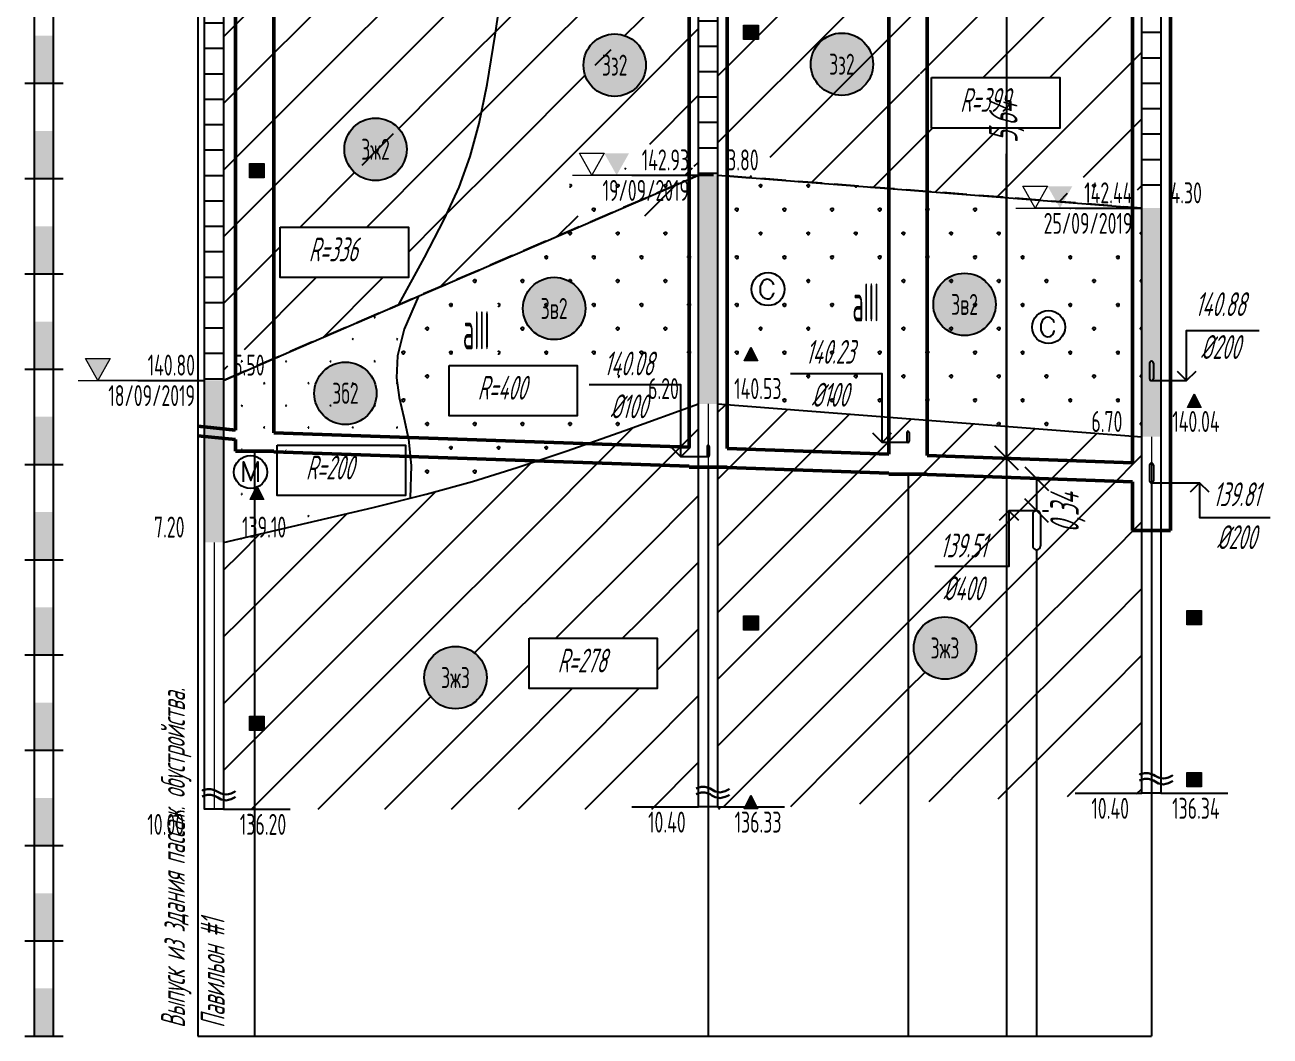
# Model space of a CAD drawing. Header units: metres. Extents: x -34 to 1749, y -3376 to -2956.
# Drawn here: x 456.3 to 587, y -3226.5 to -3120.3 of the extents above; entities that cross this region are included whole.
import ezdxf
from ezdxf.enums import TextEntityAlignment as Align

# ---------------------------------------------------------------- set-up
doc = ezdxf.new("R2010")
doc.units = ezdxf.units.M
doc.header["$LTSCALE"] = 0.2000000029802322
doc.linetypes.add('штриховая', pattern=[19.049999999999997, 12.7, -6.35])
for name, color, linetype in [('Линейка', 7, 'Continuous'), ('МГТ_ИГ_Геология', 252, 'Continuous'), ('Примыкания', 7, 'Continuous'), ('Таблица', 7, 'Continuous'), ('Трубы', 7, 'Continuous'), ('Узлы', 7, 'Continuous')]:
    doc.layers.add(name, color=color, linetype=linetype)
doc.styles.add('SPDS', font='SPDS', dxfattribs={"width": 0.699999988079071, "oblique": 15.00000041741303, "height": 2.5})
doc.styles.get("Standard").update_dxf_attribs({"font": 'SPDS.shx', "width": 0.699999988079071, "oblique": 15.00000041741303, "height": 3})
doc.styles.add('Стиль Simplex', font='simplex.shx')
doc.dimstyles.new('ISO-25', dxfattribs={"dimtxt": 2.5, "dimasz": 2.5, "dimexe": 1.25, "dimexo": 0.625, "dimtad": 1, "dimtxsty": 'Standard', "dimcen": 2.5, "dimadec": 0, "dimazin": 0, "dimtfac": 1, "dimtmove": 0, "dimatfit": 3, "dimfxl": 1, "dimarcsym": 0})
pattern_1 = [(45, (-4.153962780994334, -2825.847625970096), (0, 20.99999999997526), [9.8995, -19.7989848098]), (45, (9.846037219005666, -2839.847625970096), (0, 20.99999999997526), [9.8995, -19.7989848098]), (45, (-4.153962780994334, -2839.847625970096), (0, 20.99999999997526), [14.142, -15.5564848098]), (45, (5.846037219005666, -2829.847625970096), (0, 20.99999999997526), [15.556, -14.1424848098]), (45, (2.846037219005666, -2839.847625970096), (0, 20.99999999997526), [19.799, -9.89948480983]), (45, (-4.153962780994334, -2832.847625970096), (0, 20.99999999997526), [19.799, -9.89948480983])]

# ---------------------------------------------------------------- blocks, each defined once
blk = doc.blocks.new('DN')
at = {"layer": 'МГТ_ИГ_Геология', "lineweight": 30, "flags": 128}
for points in [[(-0.1260000000000048, -0.007000000000005002), (-0.1170000000000044, -0.001999999999952706), (-0.0730000000000075, 0.01099999999996726), (-0.03300000000000125, 0.01099999999996726), (0.003000000000000114, 0), (0.01999999999999602, -0.007000000000005002), (0.03899999999998727, -0.01900000000000546), (0.07399999999999807, -0.03699999999997772), (0.1029999999999944, -0.04300000000006321), (0.125, -0.04800000000005866), (0.1509999999999962, -0.04300000000006321), (0.1799999999999926, -0.03600000000000136), (0.2129999999999939, -0.01900000000000546), (0.222999999999999, -0.01200000000000045)], [(-0.1260000000000048, -0.06800000000004047), (-0.1170000000000044, -0.06300000000004502), (-0.0730000000000075, -0.05000000000001137), (-0.03300000000000125, -0.05000000000001137), (0.003000000000000114, -0.05900000000002592), (0.01999999999999602, -0.06700000000000728), (0.03899999999998727, -0.07900000000000773), (0.07399999999999807, -0.09800000000001319), (0.1029999999999944, -0.1030000000000655), (0.125, -0.1080000000000609), (0.1509999999999962, -0.1030000000000655), (0.1799999999999926, -0.09500000000002728), (0.2129999999999939, -0.07900000000000773), (0.222999999999999, -0.07200000000000273)]]:
    blk.add_lwpolyline(points, dxfattribs=at)
blk = doc.blocks.new('PR_TR')
at = {"linetype": 'Continuous', "lineweight": 0}
blk.add_hatch(color=252, dxfattribs=at).paths.add_polyline_path([(0.07191460161259755, -0.04940582243580138), (-0.07108539838739958, -0.04940582243580138), (-0.001085398387399295, 0.09359417756417088)])
at = {"color": 252, "linetype": 'Continuous', "lineweight": 0, "flags": 128}
blk.add_lwpolyline([(0.07191460161259755, -0.04940582243580138), (-0.07108539838739958, -0.04940582243580138), (-0.001085398387399295, 0.09359417756417088)], close=True, dxfattribs=at)
blk = doc.blocks.new('PR_KV')
at = {"linetype": 'Continuous', "lineweight": 0}
blk.add_hatch(color=252, dxfattribs=at).paths.add_polyline_path([(-0.07699999999999818, 0.07500000000004547), (0.07699999999999818, 0.07500000000004547), (0.07699999999999818, -0.07499999999998863), (-0.07699999999999818, -0.07499999999998863)])
at = {"color": 252, "linetype": 'Continuous', "lineweight": 0, "flags": 128}
blk.add_lwpolyline([(-0.07699999999999818, 0.07500000000004547), (0.07699999999999818, 0.07500000000004547), (0.07699999999999818, -0.07499999999998863), (-0.07699999999999818, -0.07499999999998863)], close=True, dxfattribs=at)
blk = doc.blocks.new('CME')
at = {"layer": 'МГТ_ИГ_Геология', "flags": 128}
blk.add_lwpolyline([(0.103, -0.103), (0.103, 0.107), (0.18, -0.091), (0.2520000000000001, 0.107), (0.2520000000000001, -0.103)], dxfattribs=at)
at = {"layer": 'МГТ_ИГ_Геология'}
blk.add_circle((0.1761960251677829, -0.0009446209756067751), 0.1732945264581978, dxfattribs=at)
blk = doc.blocks.new('CCE')
at = {"layer": 'МГТ_ИГ_Геология', "flags": 128}
blk.add_lwpolyline([(0.238, 0.049), (0.229, 0.075), (0.212, 0.091), (0.196, 0.103), (0.17, 0.107), (0.147, 0.103), (0.131, 0.09300000000000001), (0.119, 0.084), (0.112, 0.068), (0.103, 0.049), (0.09600000000000002, 0.035), (0.09600000000000002, 0.014), (0.09600000000000002, -0.005), (0.09600000000000002, -0.023), (0.1, -0.04), (0.114, -0.06300000000000001), (0.131, -0.084), (0.142, -0.091), (0.168, -0.098), (0.191, -0.09600000000000002), (0.203, -0.091), (0.226, -0.07), (0.233, -0.049), (0.238, -0.04), (0.238, -0.033)], dxfattribs=at)
at = {"layer": 'МГТ_ИГ_Геология'}
blk.add_circle((0.1784899791946291, 0.003858150731701686), 0.1732945264581978, dxfattribs=at)
blk = doc.blocks.new('круг3_-26_2')
at = {"true_color": 0xffffff}
blk.add_hatch(color=7, dxfattribs=at).paths.add_polyline_path([(-0.3272920906730439, 0, 1), (0.3272920906730439, 0, 1)])
at = {"color": 7, "lineweight": 25}
blk.add_circle((0, 0), 0.3272920906730439, dxfattribs=at)
at = {"color": 7, "lineweight": 25, "style": 'Стиль Simplex', "width": 0.5909090909090908}
blk.add_text('3ж2', height=0.22, dxfattribs=at).set_placement((0, 0), align=Align.MIDDLE_CENTER)
blk = doc.blocks.new('круг3_-31_2')
at = {"true_color": 0xffffff}
blk.add_hatch(color=7, dxfattribs=at).paths.add_polyline_path([(-0.3272920906730439, 0, 1), (0.3272920906730439, 0, 1)])
at = {"color": 7, "lineweight": 25}
blk.add_circle((0, 0), 0.3272920906730439, dxfattribs=at)
at = {"color": 18, "lineweight": 25, "true_color": 0x000000, "style": 'Стиль Simplex', "width": 0.5909090909090909}
blk.add_text('3б2', height=0.22, dxfattribs=at).set_placement((0, 0), align=Align.MIDDLE_CENTER)
blk = doc.blocks.new('круг3_-26_3')
at = {"true_color": 0xffffff}
blk.add_hatch(color=7, dxfattribs=at).paths.add_polyline_path([(-0.3272920906730439, 0, 1), (0.3272920906730439, 0, 1)])
at = {"color": 7, "lineweight": 25}
blk.add_circle((0, 0), 0.3272920906730439, dxfattribs=at)
at = {"color": 7, "lineweight": 25, "style": 'Стиль Simplex', "width": 0.5909090909090908}
blk.add_text('3ж3', height=0.22, dxfattribs=at).set_placement((0, 0), align=Align.MIDDLE_CENTER)
blk = doc.blocks.new('круг3_-25_2')
at = {"true_color": 0xffffff}
blk.add_hatch(color=7, dxfattribs=at).paths.add_polyline_path([(-0.3272920906730439, 0, 1), (0.3272920906730439, 0, 1)])
at = {"color": 7, "lineweight": 25}
blk.add_circle((0, 0), 0.3272920906730439, dxfattribs=at)
at = {"color": 18, "lineweight": 25, "true_color": 0x000000, "style": 'Стиль Simplex', "width": 0.5909090909090909}
blk.add_text('3з2', height=0.22, dxfattribs=at).set_placement((0, 0), align=Align.MIDDLE_CENTER)
blk = doc.blocks.new('круг3_-30_2')
at = {"true_color": 0xffffff}
blk.add_hatch(color=7, dxfattribs=at).paths.add_polyline_path([(-0.3272920906730439, 0, 1), (0.3272920906730439, 0, 1)])
at = {"color": 7, "lineweight": 25}
blk.add_circle((0, 0), 0.3272920906730439, dxfattribs=at)
at = {"color": 7, "lineweight": 25, "style": 'Стиль Simplex', "width": 0.5909090909090908}
blk.add_text('3в2', height=0.22, dxfattribs=at).set_placement((0, 0), align=Align.MIDDLE_CENTER)
blk = doc.blocks.new('енен')
at = {"layer": 'МГТ_ИГ_Геология'}
blk.add_lwpolyline([(147.8479976539547, -230.1886879571921), (161.2904500811183, -230.1886879571921), (161.2904500811183, -235.483306350724), (147.8479976539547, -235.483306350724)], close=True, dxfattribs=at)
at = {"layer": 'МГТ_ИГ_Геология', "insert": (150.8365746372438, -231.2873316304649), "char_height": 2.5, "attachment_point": 1}
blk.add_mtext_dynamic_manual_height_columns('R=336', width=10.09697744787991, gutter_width=15, heights=[0], dxfattribs=at)
blk = doc.blocks.new('уенрке')
at = {"layer": 'МГТ_ИГ_Геология'}
blk.add_lwpolyline([(147.8479976539547, -230.1886879571921), (161.2904500811183, -230.1886879571921), (161.2904500811183, -235.483306350724), (147.8479976539547, -235.483306350724)], close=True, dxfattribs=at)
at = {"layer": 'МГТ_ИГ_Геология', "insert": (150.8365746372438, -231.2873316304649), "char_height": 2.5, "attachment_point": 1}
blk.add_mtext_dynamic_manual_height_columns('R=278', width=10.09697744787991, gutter_width=15, heights=[0], dxfattribs=at)
blk = doc.blocks.new('онгшлш')
at = {"layer": 'МГТ_ИГ_Геология'}
blk.add_lwpolyline([(147.8479976539547, -230.1886879571921), (161.2904500811183, -230.1886879571921), (161.2904500811183, -235.483306350724), (147.8479976539547, -235.483306350724)], close=True, dxfattribs=at)
at = {"layer": 'МГТ_ИГ_Геология', "insert": (150.8365746372438, -231.2873316304649), "char_height": 2.5, "attachment_point": 1}
blk.add_mtext_dynamic_manual_height_columns('R=399', width=10.09697744787991, gutter_width=15, heights=[0], dxfattribs=at)
blk = doc.blocks.new('A$C76455EE1')
at = {"layer": 'МГТ_ИГ_Геология'}
blk.add_lwpolyline([(0, 5.294618393530982), (13.44245242716352, 5.294618393530982), (13.44245242716352, -9.094947017729282e-13), (0, -9.094947017729282e-13)], close=True, dxfattribs=at)
at = {"layer": 'МГТ_ИГ_Геология', "insert": (2.988576983289022, 4.195974720258164), "char_height": 2.5, "attachment_point": 1}
blk.add_mtext_dynamic_manual_height_columns('R=200', width=10.09697744787991, gutter_width=15, heights=[0], dxfattribs=at)
blk = doc.blocks.new('A$C14065AAB')
at = {"layer": 'МГТ_ИГ_Геология'}
blk.add_lwpolyline([(0, 5.294618393530982), (13.44245242716352, 5.294618393530982), (13.44245242716352, -9.094947017729282e-13), (0, -9.094947017729282e-13)], close=True, dxfattribs=at)
at = {"layer": 'МГТ_ИГ_Геология', "insert": (2.988576983289022, 4.195974720258164), "char_height": 2.5, "attachment_point": 1}
blk.add_mtext_dynamic_manual_height_columns('R=400', width=10.09697744787991, gutter_width=15, heights=[0], dxfattribs=at)
blk = doc.blocks.new('_OBLIQUE')
at = {"color": 0, "linetype": 'ByBlock', "lineweight": -2}
blk.add_line((0.5000000000000001, 0.4999999999999999), (-0.5000000000000001, -0.4999999999999999), dxfattribs=at)
blk = doc.blocks.new('*D52')
at = {"layer": 'Defpoints', "color": 0, "transparency": 16777216}
for p in [(562.4416804896574, -3167.965556474584), (562.4416804896574, -3171.324315268607), (562.4416804896726, -3171.324315268607)]:
    blk.add_point(p, dxfattribs=at)
at = {"layer": 'Примыкания', "color": 0, "lineweight": -2, "transparency": 16777216}
for p, q in [((562.4416804896726, -3167.965556474584), (562.4416804896726, -3171.324315268607)), ((563.0666804896574, -3167.965556474584), (563.6916804896726, -3167.965556474584)), ((563.0666804896574, -3171.324315268607), (563.6916804896726, -3171.324315268607))]:
    blk.add_line(p, q, dxfattribs=at)
at = {"layer": 'Примыкания', "color": 0, "lineweight": -2, "transparency": 16777216, "xscale": 2.5, "yscale": 2.5, "zscale": 2.5}
for p, rotation in [((562.4416804896726, -3167.965556474584), 90), ((562.4416804896726, -3171.324315268607), 270)]:
    blk.add_blockref('_OBLIQUE', p, dxfattribs=dict(at, rotation=rotation))
at = {"layer": 'Примыкания', "color": 0, "transparency": 16777216, "insert": (565.7267718002352, -3171.544124851452), "char_height": 3, "width": 6.0625, "attachment_point": 5, "rotation": 90}
blk.add_mtext('0,34', dxfattribs=at)
blk = doc.blocks.new('*D53')
at = {"layer": 'Defpoints', "color": 0, "transparency": 16777216}
for p in [(559.2925893232092, -3109.443110675498), (559.2945893232246, -3109.443110675498), (559.2925893232092, -3165.803338283758)]:
    blk.add_point(p, dxfattribs=at)
at = {"layer": 'Примыкания', "color": 0, "lineweight": -2, "transparency": 16777216}
for p, q in [((559.2945893232246, -3109.443110675498), (559.2945893232246, -3127.276537716364)), ((559.9175893232092, -3109.443110675498), (560.5445893232246, -3109.443110675498)), ((559.2945893232246, -3165.803338283758), (559.2945893232246, -3133.872499528924)), ((559.9175893232092, -3165.803338283758), (560.5445893232246, -3165.803338283758))]:
    blk.add_line(p, q, dxfattribs=at)
at = {"layer": 'Примыкания', "color": 0, "lineweight": -2, "transparency": 16777216, "xscale": 2.5, "yscale": 2.5, "zscale": 2.5}
for p, rotation in [((559.2945893232246, -3109.443110675498), 90), ((559.2945893232246, -3165.803338283758), 270)]:
    blk.add_blockref('_OBLIQUE', p, dxfattribs=dict(at, rotation=rotation))
at = {"layer": 'Примыкания', "color": 0, "transparency": 16777216, "insert": (559.294589323211, -3130.574518622643), "char_height": 3, "width": 6.0625, "attachment_point": 5, "rotation": 90}
blk.add_mtext('5,64', dxfattribs=at)

msp = doc.modelspace()

# ---------------------------------------------------------------- hatches: boundary and pattern name
at = {"layer": 'МГТ_ИГ_Геология'}
h = msp.add_hatch(dxfattribs=at)
h.set_pattern_fill('GR38', color=256, scale=10, style=0, pattern_type=2)
h.set_pattern_definition(pattern_1)
h.paths.add_polyline_path([(505.6047275856828, -3121.419196856607), (506.5858504327122, -3114.78168460165), (477.1145506106121, -3118.644666219353), (477.1145506106121, -3157.644665980934), (491.2977445085377, -3151.518084998298), (495.5127443322377, -3149.697371134585), (498.2082387451316, -3144.741784345403), (500.2695340479856, -3140.773427094356), (501.8263932029149, -3137.383131179884), (503.0085791720343, -3134.161728400431), (503.9458549174588, -3130.70005055444), (504.7679834013034, -3126.588929440351)])
edge = h.paths.add_edge_path(flags=16)
edge.add_arc((493.0583453301659, -3133.394640403073), 3.272920906730462, 0, 360)
h.paths.add_polyline_path([(481.3845506106121, -3134.894666696189), (481.3845506106121, -3136.39466669619), (479.8445506106121, -3136.39466669619), (479.8445506106121, -3134.894666696189)], flags=16)
h.paths.add_polyline_path([(526.9675589499079, -3112.110130723316), (506.5858504327122, -3114.78168460165), (505.6047275856828, -3121.419196856607), (504.7679834013034, -3126.588929440351), (503.9458549174588, -3130.70005055444), (503.0085791720343, -3134.161728400431), (501.8263932029149, -3137.383131179884), (500.2695340479856, -3140.773427094356), (498.2082387451315, -3144.741784345403), (495.5127443322377, -3149.697371134585), (512.7391546196516, -3142.256240566569), (526.9675589499079, -3136.110130458341)])
edge = h.paths.add_edge_path(flags=16)
edge.add_arc((518.1618430482205, -3124.561510419788), 3.272920906730519, 0, 360)
h.paths.add_polyline_path([(573.4983915426151, -3112.563858001904), (528.9675589499079, -3112.110130723316), (528.9675589499079, -3136.110130484897), (561.7849051747805, -3138.655381881932), (560.9983915426151, -3137.263857763485), (563.598391542615, -3137.263857763485), (562.7687489601112, -3138.731686947915), (573.4983915426151, -3139.563857763485)])
edge = h.paths.add_edge_path(flags=16)
edge.add_arc((552.2350143290689, -3124.461039617585), 0.6925832916084573, 0, 360)
h.paths.add_polyline_path([(533.2375589499079, -3120.360131676989), (533.2375589499079, -3121.86013167699), (531.697558949908, -3121.86013167699), (531.697558949908, -3120.360131676989)], flags=16)
h.paths.add_polyline_path([(490.7750119968325, -3135.044640403073), (495.3416786634992, -3135.044640403073), (495.3416786634992, -3131.744640403073), (490.7750119968325, -3131.744640403073)], flags=0)
h.paths.add_polyline_path([(477.5645506106121, -3118.694666219352), (482.3788363248978, -3118.694666219352), (482.3788363248978, -3115.394666219353), (477.5645506106121, -3115.394666219353)], flags=16)
h.paths.add_polyline_path([(477.5645506106121, -3157.694665980934), (482.6264553725168, -3157.694665980934), (482.6264553725168, -3154.394665980934), (477.5645506106121, -3154.394665980934)])
h.paths.add_polyline_path([(516.1261287625064, -3126.211510419787), (520.1975573339348, -3126.211510419787), (520.1975573339348, -3122.911510419788), (516.1261287625064, -3122.911510419788)], flags=0)
h.paths.add_polyline_path([(513.4294637118126, -3140.381559533163), (526.805654188003, -3140.381559533163), (526.805654188003, -3135.352988104592), (513.4294637118126, -3135.352988104592)], flags=16)
h.paths.add_polyline_path([(519.2270827594318, -3136.160130961734), (526.5175589499079, -3136.160130961734), (526.5175589499079, -3132.860130961734), (519.2270827594318, -3132.860130961734)], flags=16)
h.paths.add_polyline_path([(550.1993000433547, -3126.111039617585), (554.2707286147831, -3126.111039617585), (554.2707286147831, -3125.447116305167), (550.1993000433547, -3125.447116305167)], flags=16)
h.paths.add_polyline_path([(565.6960105902342, -3139.613857763485), (573.048391542615, -3139.613857763485), (573.048391542615, -3136.313857763485), (565.6960105902342, -3136.313857763485)])
h.paths.add_polyline_path([(529.417558949908, -3136.160130961734), (534.4794637118125, -3136.160130961734), (534.4794637118125, -3132.860130961734), (529.417558949908, -3132.860130961734)], flags=17)
h.paths.add_polyline_path([(483.0608162800236, -3141.556762802392), (496.5032687071871, -3141.556762802392), (496.5032687071871, -3146.851381195924), (483.0608162800236, -3146.851381195924)], flags=16)
h.paths.add_polyline_path([(485.2348843075338, -3146.007348545881), (492.8483106509037, -3146.007348545881), (493.9082227554541, -3142.051702835413), (486.2947964120842, -3142.051702835413)], flags=8)
h.paths.add_polyline_path([(551.4287916777666, -3125.868972025218), (564.8712441049302, -3125.868972025218), (564.8712441049302, -3131.16359041875), (551.4287916777666, -3131.16359041875)], flags=16)
h.paths.add_polyline_path([(553.5918385128826, -3130.216004378113), (561.2720549388098, -3130.216004378113), (562.3042199951685, -3126.363912058238), (554.6240035692414, -3126.363912058238)], flags=8)
h = msp.add_hatch(dxfattribs=at)
h.set_pattern_fill('CONSIST', color=256, scale=0.8400000000000001, angle=-44.99996199012607, style=0, pattern_type=2)
h.set_pattern_definition([(3.800987392781636e-05, (476.3877386699078, -4565.410130961734), (-1.769280994767808e-06, 2.666999999999413), [])])
h.paths.add_polyline_path([(526.9675589499079, -3112.110130723316), (528.9675589499079, -3112.110130723316), (528.9675589499079, -3136.110130484897), (526.9675589499079, -3136.110130484897)])
h = msp.add_hatch(dxfattribs=at)
h.set_pattern_fill('CONSIST', color=256, scale=0.8400000000000001, angle=-44.99996199012607, style=0, pattern_type=2)
h.set_pattern_definition([(3.800987392781636e-05, (480.2183839226149, -4563.963857763485), (-1.769280994767808e-06, 2.666999999999413), [])])
h.paths.add_polyline_path([(573.4983915426151, -3112.563858001904), (575.4983915426151, -3112.563858001904), (575.4983915426151, -3139.563859670834), (573.4983915426151, -3139.563859670834)])
h = msp.add_hatch(dxfattribs=at)
h.set_pattern_fill('CONSIST', color=256, scale=0.8400000000000001, angle=-44.99996199012607, style=0, pattern_type=2)
h.set_pattern_definition([(3.800987392781636e-05, (476.006287110612, -4565.644665980934), (-1.769280994767808e-06, 2.666999999999413), [])])
h.paths.add_polyline_path([(475.1145506106121, -3118.644666219353), (477.1145506106121, -3118.644666219353), (477.1145506106121, -3157.644665980934), (475.1145506106121, -3157.644665980934)])
at = {"layer": 'МГТ_ИГ_Геология', "true_color": 0x0000ff}
for points in [[(518.3675589499078, -3136.110130961734), (517.0675589499078, -3133.810130961734), (519.667558949908, -3133.810130961734)], [(564.898391542615, -3139.563857763485), (563.598391542615, -3137.263857763485), (566.1983915426151, -3137.263857763485)], [(463.9099566966409, -3157.644665980934), (462.6099566966408, -3155.344665980934), (465.2099566966409, -3155.344665980934)]]:
    msp.add_hatch(color=5, dxfattribs=at).paths.add_polyline_path(points)
at = {"layer": 'МГТ_ИГ_Геология'}
h = msp.add_hatch(dxfattribs=at)
h.set_pattern_fill('GR28', color=256, scale=10, style=0, pattern_type=2)
h.set_pattern_definition([(90, (-4.153962780994334, -2839.767625970097), (-2.5, 2.5), [0.11, -4.89]), (45, (-4.153962780994334, -2839.657625970096), (-2.499999995804921, 2.499999995804921), [0.113137085, -3.4223968]), (0, (-4.073962780994334, -2839.577625970097), (2.5, 2.5), [0.11, -4.89]), (315, (-3.963962780994334, -2839.577625970097), (2.499999995804921, 2.499999995804921), [0.113137085, -3.4223968]), (90, (-3.883962780994334, -2839.767625970097), (-2.5, 2.5), [0.11, -4.89]), (45, (-3.963962780994334, -2839.847625970096), (-2.499999995804921, 2.499999995804921), [0.113137085, -3.4223968]), (0, (-4.073962780994334, -2839.847625970096), (2.5, 2.5), [0.11, -4.89]), (315, (-4.153962780994334, -2839.767625970097), (2.499999995804921, 2.499999995804921), [0.113137085, -3.4223968])])
h.paths.add_polyline_path([(573.4983915426151, -3139.563857763485), (528.9675589499079, -3136.111852881776), (528.9675589499079, -3160.110129054386), (573.4983915426151, -3163.563855856136)])
edge = h.paths.add_edge_path(flags=16)
edge.add_arc((550.7676012446102, -3149.670837282466), 0.4286502191521322, 0, 360)
edge = h.paths.add_edge_path(flags=16)
edge.add_arc((563.6984711679631, -3152.048466200178), 1.732945264581986, 0, 360)
edge = h.paths.add_edge_path(flags=16)
edge.add_arc((534.2524587418541, -3148.071548262324), 1.732945264581986, 0, 360)
h.paths.add_polyline_path([(533.1867049660339, -3155.604189662929), (531.7567049660338, -3155.604189662929), (532.4567049660338, -3154.17418966293)], flags=16)
h.paths.add_polyline_path([(526.9675589499079, -3136.110130458341), (512.7391546196516, -3142.256240566569), (497.55587419864, -3148.814819526347), (496.0684978664683, -3152.280482503651), (495.3684022522901, -3155.056801171885), (495.2589361892083, -3157.371788351449), (495.5434485103257, -3159.45345686274), (496.0252880487451, -3161.529819526158), (496.5078036375697, -3163.8288891621), (496.7943441099021, -3166.578678590965), (496.6882582988453, -3170.007200633151), (498.379542934835, -3169.583144412074), (503.2246034131098, -3168.246460485403), (507.9217203122784, -3166.801143568555), (513.0551085738168, -3165.076867079274), (519.2089831392009, -3162.903304435303), (526.9675589499079, -3160.110129054386)])
edge = h.paths.add_edge_path(flags=16)
edge.add_arc((511.8084182951081, -3150.098785503265), 3.272920906730405, 0, 360)
h.paths.add_polyline_path([(548.5771250541341, -3151.320837282466), (552.9580774350864, -3151.320837282466), (552.9580774350864, -3150.80621324423), (548.5771250541341, -3150.80621324423)], flags=16)
h.paths.add_polyline_path([(542.1162635308558, -3152.45832470824), (546.7829301975225, -3152.45832470824), (546.7829301975225, -3146.45832470824), (542.1162635308558, -3146.45832470824)], flags=16)
h.paths.add_polyline_path([(565.6960105902342, -3163.613855856136), (573.048391542615, -3163.613855856136), (573.048391542615, -3160.313855856136), (565.6960105902342, -3160.313855856136)])
h.paths.add_polyline_path([(559.7126772569009, -3143.835286334914), (573.3364867807102, -3143.835286334914), (573.3364867807102, -3138.806714906342), (559.7126772569009, -3138.806714906342)], flags=16)
h.paths.add_polyline_path([(565.6960105902342, -3139.613857763485), (573.048391542615, -3139.613857763485), (573.048391542615, -3136.313857763485), (565.6960105902342, -3136.313857763485)], flags=16)
h.paths.add_polyline_path([(529.417558949908, -3160.160129054385), (534.4794637118125, -3160.160129054385), (534.4794637118125, -3156.860129054386), (529.417558949908, -3156.860129054386)], flags=17)
h.paths.add_polyline_path([(509.617942104632, -3151.748785503265), (513.9988944855844, -3151.748785503265), (513.9988944855844, -3148.448785503265), (509.617942104632, -3148.448785503265)], flags=0)
h.paths.add_polyline_path([(501.2332208907828, -3155.383337577249), (505.8998875574495, -3155.383337577249), (505.8998875574495, -3149.383337577249), (501.2332208907828, -3149.383337577249)], flags=16)
h.paths.add_polyline_path([(519.2270827594318, -3160.160129054385), (526.5175589499079, -3160.160129054385), (526.5175589499079, -3156.860129054386), (519.2270827594318, -3156.860129054386)], flags=16)
h.paths.add_polyline_path([(513.4294637118126, -3140.381559533163), (526.805654188003, -3140.381559533163), (526.805654188003, -3135.352988104592), (513.4294637118126, -3135.352988104592)])
h.paths.add_polyline_path([(500.7865992539309, -3156.068887212866), (518.5333368163847, -3156.068887212866), (518.5333368163847, -3161.363505606398), (500.7865992539309, -3161.363505606398)], flags=16)
h.paths.add_polyline_path([(514.9942932023994, -3159.950801969048), (515.0176993546544, -3160.271234526391), (516.0110961704273, -3156.563827245886), (515.9876900181723, -3156.243394688544)], flags=0)
for points in [[(526.9675589499079, -3136.110130484897), (528.9675589499079, -3136.110130484897), (528.9675589499079, -3160.110129054386), (526.9675589499079, -3160.110129054386)], [(573.4983915426151, -3139.563859670834), (575.4983915426151, -3139.563859670834), (575.4983915426151, -3163.563855856136), (573.4983915426151, -3163.563855856136)], [(475.1145506106121, -3157.644665980934), (477.1145506106121, -3157.644665980934), (477.1145506106121, -3174.644664073586), (475.1145506106121, -3174.644664073586)]]:
    msp.add_hatch(color=256, dxfattribs=at).paths.add_polyline_path(points)
h = msp.add_hatch(dxfattribs=at)
h.set_pattern_fill('GR29', color=256, scale=10, style=0, pattern_type=2)
h.set_pattern_definition([(197.87054984, (0.4600372190056659, -2835.203625970096), (-13.93858614026094, -4.643934417822878), [0.05431, -151.27924896]), (197.87054984, (-1.839962780994334, -2837.503625970096), (-13.93858614026094, -4.643934417822878), [0.05431, -151.27924896]), (270, (-1.891362780994334, -2837.520425970097), (4.646195379999999, 2.84497415016511e-16), [0.05430600000000001, -4.58962841717]), (270, (0.4086372190056666, -2835.220425970097), (4.646195379999999, 2.84497415016511e-16), [0.05430600000000001, -4.58962841717]), (342.129450162, (0.4090372190056657, -2835.274625970097), (130.0934706408387, -41.79540975505523), [0.05431, -151.27924896]), (342.129450162, (-1.890962780994334, -2837.574625970096), (130.0934706408387, -41.79540975505523), [0.05431, -151.27924896]), (53.95935976630001, (0.4600372190056659, -2835.291625970096), (23.23097690000261, 32.50754092015049), [0.05431, -63.12066738799999]), (53.95935976630001, (-1.839962780994334, -2837.591625970097), (23.23097690000261, 32.50754092015049), [0.05431, -63.12066738799999]), (126.040640234, (-1.807762780994334, -2837.547625970096), (-13.93858614013467, 18.57573766863379), [0.05430600000000001, -63.120671388]), (126.040640234, (0.4922372190056654, -2835.247625970097), (-13.93858614013467, 18.57573766863379), [0.05430600000000001, -63.120671388])])
h.paths.add_polyline_path([(496.7943441099021, -3166.578678590965), (496.5078036375697, -3163.8288891621), (496.0252880487452, -3161.529819526158), (495.5434485103257, -3159.45345686274), (495.2589361892083, -3157.371788351449), (495.3684022522901, -3155.056801171885), (496.0684978664683, -3152.280482503651), (497.55587419864, -3148.814819526347), (491.2977445085377, -3151.518084998298), (477.1145506106121, -3157.644665980934), (477.1145506106121, -3174.644664073586), (485.9087314750624, -3172.611919623909), (492.8023239359778, -3170.981521930824), (496.6882582988453, -3170.007200633151)])
edge = h.paths.add_edge_path(flags=16)
edge.add_arc((489.9002632225318, -3162.279181504769), 0.5943242093739514, 0, 360)
edge = h.paths.add_edge_path(flags=16)
edge.add_arc((482.3765108622899, -3166.154111237016), 1.732945264581986, 0, 360)
h.paths.add_polyline_path([(481.3336966267381, -3170.13872468213), (479.9036966267381, -3170.13872468213), (480.6036966267381, -3168.70872468213)], flags=16)
h.paths.add_polyline_path([(487.7097870320556, -3160.920894882695), (492.090739413008, -3160.920894882695), (492.090739413008, -3160.629181504769), (487.7097870320556, -3160.629181504769)], flags=16)
h.paths.add_polyline_path([(477.5645506106121, -3174.694664073585), (482.6264553725168, -3174.694664073585), (482.6264553725168, -3171.394664073585), (477.5645506106121, -3171.394664073585)])
h.paths.add_polyline_path([(477.5645506106121, -3157.694665980934), (482.6264553725168, -3157.694665980934), (482.6264553725168, -3154.394665980934), (477.5645506106121, -3154.394665980934)], flags=16)
h.paths.add_polyline_path([(482.7509130392791, -3164.448262541705), (496.1933654664426, -3164.448262541705), (496.1933654664426, -3169.742880935237), (482.7509130392791, -3169.742880935237)], flags=16)
h.paths.add_polyline_path([(484.9527281149809, -3168.844261430033), (492.5027280076926, -3168.844261430033), (493.5480136080591, -3164.943202574726), (485.9980137153475, -3164.943202574726)], flags=8)
h = msp.add_hatch(dxfattribs=at)
h.set_pattern_fill('GR38', color=256, scale=10, style=0, pattern_type=2)
h.set_pattern_definition(pattern_1)
h.paths.add_polyline_path([(526.9675589499079, -3160.110129054386), (519.2089831392011, -3162.903304435303), (513.0551085738173, -3165.076867079274), (507.9217203122784, -3166.801143568555), (503.2246034131097, -3168.246460485403), (498.3795429348349, -3169.583144412074), (492.8023239359779, -3170.981521930824), (485.9087314750619, -3172.611919623909), (477.1145506106121, -3174.644664073586), (477.1145506106121, -3201.067847799117), (477.1445506106122, -3201.074665980935), (477.1145506106121, -3201.068459084383), (477.1145506106121, -3201.667847799117), (477.144550610612, -3201.674665980935), (477.1145506106121, -3201.669493567142), (477.1145506106121, -3202.644665980934), (528.9675589499079, -3202.644665980934), (531.7867413128893, -3202.542830174048), (531.8516989692664, -3202.410130961734), (528.9675589499079, -3202.410130961734), (526.9675589499079, -3202.410130961734)])
h.paths.add_polyline_path([(504.7258705444859, -3188.841867837446, -1), (498.180028731025, -3188.841867837446, -1)], flags=16)
h.paths.add_polyline_path([(481.3845506106121, -3192.894665027259), (481.3845506106121, -3194.39466502726), (479.8445506106121, -3194.39466502726), (479.8445506106121, -3192.894665027259)], flags=16)
h.paths.add_polyline_path([(533.2375589499079, -3182.360130961733), (533.2375589499079, -3183.860130961734), (531.697558949908, -3183.860130961734), (531.697558949908, -3182.360130961733)])
h.paths.add_polyline_path([(499.1696163044221, -3190.491867837446), (503.7362829710888, -3190.491867837446), (503.7362829710888, -3187.191867837446), (499.1696163044221, -3187.191867837446)], flags=8)
h.paths.add_polyline_path([(477.5645506106121, -3174.694664073585), (482.6264553725168, -3174.694664073585), (482.6264553725168, -3171.394664073585), (477.5645506106121, -3171.394664073585)], flags=24)
h.paths.add_polyline_path([(509.1797762557599, -3184.702863183086), (522.6222286829234, -3184.702863183086), (522.6222286829234, -3189.997481576618), (509.1797762557599, -3189.997481576618)], flags=16)
h.paths.add_polyline_path([(511.3815913314617, -3189.098862071414), (518.9753412234282, -3189.098862071414), (520.0206268237948, -3185.197803216107), (512.4268769318282, -3185.197803216107)], flags=8)
h = msp.add_hatch(dxfattribs=at)
h.set_pattern_fill('GR38', color=256, scale=10, style=0, pattern_type=2)
h.set_pattern_definition([(45, (2.997660413176904, -2889.003364446395), (0, 20.99999999997526), [9.8995, -19.7989848098]), (45, (16.9976604131769, -2903.003364446395), (0, 20.99999999997526), [9.8995, -19.7989848098]), (45, (2.997660413176904, -2903.003364446395), (0, 20.99999999997526), [14.142, -15.5564848098]), (45, (12.9976604131769, -2893.003364446395), (0, 20.99999999997526), [15.556, -14.1424848098]), (45, (9.997660413176904, -2903.003364446395), (0, 20.99999999997526), [19.799, -9.89948480983]), (45, (2.997660413176904, -2896.003364446395), (0, 20.99999999997526), [19.799, -9.89948480983])])
h.paths.add_polyline_path([(573.4983915426151, -3163.563855856136), (528.9675589499079, -3160.110129054386), (528.9675589499079, -3200.833312779916), (528.9975589499079, -3200.840130961735), (528.9675589499079, -3200.833924065183), (528.9675589499079, -3201.433312779916), (528.9975589499079, -3201.440130961735), (528.9675589499079, -3201.434958547941), (528.9675589499079, -3202.410130961734), (531.8516989692664, -3202.410130961734), (532.4567049660338, -3201.174190139767), (533.0876397912341, -3202.410130961734), (535.460334034083, -3202.410130961734), (573.4983915426151, -3201.036102686853)])
h.paths.add_polyline_path([(556.100613096057, -3185.739252163023, -1), (549.5547712825962, -3185.739252163023, -1)], flags=16)
h.paths.add_polyline_path([(533.2375589499079, -3182.360130961733), (533.2375589499079, -3183.860130961734), (531.697558949908, -3183.860130961734), (531.697558949908, -3182.360130961733)], flags=16)
h.paths.add_polyline_path([(550.5443588559933, -3187.389252163023), (555.1110255226599, -3187.389252163023), (555.1110255226599, -3184.089252163023), (550.5443588559933, -3184.089252163023)], flags=8)
h.paths.add_polyline_path([(565.6960105902342, -3163.613855856136), (573.048391542615, -3163.613855856136), (573.048391542615, -3160.313855856136), (565.6960105902342, -3160.313855856136)], flags=24)

# ---------------------------------------------------------------- linework, layer by layer
at = {"layer": 'Линейка'}
for p, q in [((457.2581846553232, -3226.467003877141), (457.2581846553232, -3066.467003877141)), ((459.2581846553232, -3226.467003877141), (459.2581846553232, -3066.467003877141)), ((456.2581846553232, -3126.467003877141), (460.2581846553232, -3126.467003877141)), ((456.2581846553232, -3136.467003877141), (460.2581846553232, -3136.467003877141)), ((456.2581846553232, -3146.467003877141), (460.2581846553232, -3146.467003877141)), ((456.2581846553232, -3156.467003877141), (460.2581846553232, -3156.467003877141)), ((456.2581846553232, -3166.467003877141), (460.2581846553232, -3166.467003877141)), ((456.2581846553232, -3176.467003877141), (460.2581846553232, -3176.467003877141)), ((456.2581846553232, -3186.467003877141), (460.2581846553232, -3186.467003877141)), ((456.2581846553232, -3196.467003877141), (460.2581846553232, -3196.467003877141)), ((456.2581846553232, -3206.467003877141), (460.2581846553232, -3206.467003877141)), ((456.2581846553232, -3216.467003877141), (460.2581846553232, -3216.467003877141)), ((456.2581846553232, -3226.467003877141), (460.2581846553232, -3226.467003877141)), ((457.2581846553232, -3226.467003877141), (459.2581846553232, -3226.467003877141))]:
    msp.add_line(p, q, dxfattribs=at)
for points in [[(457.2581846553232, -3126.467003877141), (457.2581846553232, -3121.467003877141), (459.2581846553232, -3126.467003877141), (459.2581846553232, -3121.467003877141)], [(457.2581846553232, -3136.467003877141), (457.2581846553232, -3131.467003877141), (459.2581846553232, -3136.467003877141), (459.2581846553232, -3131.467003877141)], [(457.2581846553232, -3146.467003877141), (457.2581846553232, -3141.467003877141), (459.2581846553232, -3146.467003877141), (459.2581846553232, -3141.467003877141)], [(457.2581846553232, -3156.467003877141), (457.2581846553232, -3151.467003877141), (459.2581846553232, -3156.467003877141), (459.2581846553232, -3151.467003877141)], [(457.2581846553232, -3166.467003877141), (457.2581846553232, -3161.467003877141), (459.2581846553232, -3166.467003877141), (459.2581846553232, -3161.467003877141)], [(457.2581846553232, -3176.467003877141), (457.2581846553232, -3171.467003877141), (459.2581846553232, -3176.467003877141), (459.2581846553232, -3171.467003877141)], [(457.2581846553232, -3186.467003877141), (457.2581846553232, -3181.467003877141), (459.2581846553232, -3186.467003877141), (459.2581846553232, -3181.467003877141)], [(457.2581846553232, -3196.467003877141), (457.2581846553232, -3191.467003877141), (459.2581846553232, -3196.467003877141), (459.2581846553232, -3191.467003877141)], [(457.2581846553232, -3206.467003877141), (457.2581846553232, -3201.467003877141), (459.2581846553232, -3206.467003877141), (459.2581846553232, -3201.467003877141)], [(457.2581846553232, -3216.467003877141), (457.2581846553232, -3211.467003877141), (459.2581846553232, -3216.467003877141), (459.2581846553232, -3211.467003877141)], [(457.2581846553232, -3226.467003877141), (457.2581846553232, -3221.467003877141), (459.2581846553232, -3226.467003877141), (459.2581846553232, -3221.467003877141)]]:
    msp.add_solid(points, dxfattribs=at)
at = {"layer": 'МГТ_ИГ_Геология', "linetype": 'Continuous', "lineweight": 25}
for p, q in [((519.9675589499079, -3136.110130484897), (526.9675589499079, -3136.110130484897)), ((468.1145506106121, -3157.644665980934), (475.1145506106121, -3157.644665980934)), ((566.4983915426151, -3200.963857763485), (573.4983915426151, -3200.963857763485)), ((575.4983915426151, -3200.963857763485), (582.4983915426151, -3200.963857763485)), ((477.1145506106121, -3202.644665980934), (484.1145506106121, -3202.644665980934)), ((519.9675589499079, -3202.410130961734), (526.9675589499079, -3202.410130961734)), ((528.9675589499079, -3202.410130961734), (535.9675589499079, -3202.410130961734))]:
    msp.add_line(p, q, dxfattribs=at)
at = {"layer": 'МГТ_ИГ_Геология', "color": 7, "linetype": 'Continuous', "lineweight": 25}
msp.add_line((566.4983915426151, -3139.563859670834), (573.4983915426151, -3139.563859670834), dxfattribs=at)
at = {"layer": 'МГТ_ИГ_Геология'}
msp.add_line((456.257780975292, -3156.452293308346), (460.257780975292, -3156.452293308346), dxfattribs=at)
at = {"layer": 'МГТ_ИГ_Геология', "linetype": 'Continuous', "lineweight": 0}
for p, q in [((527.9675589499079, -3160.110129054386), (527.9675589499079, -3202.410130961734)), ((574.4983915426151, -3163.563855856136), (574.4983915426151, -3200.963857763485)), ((476.1145506106121, -3174.644664073586), (476.1145506106121, -3202.644665980934))]:
    msp.add_line(p, q, dxfattribs=at)
at = {"layer": 'МГТ_ИГ_Геология', "linetype": 'Continuous', "lineweight": 25}
for points in [[(573.4983915426151, -3096.563857763485), (575.4983915426151, -3096.563857763485), (575.4983915426151, -3200.963857763485), (573.4983915426151, -3200.963857763485), (573.4983915426151, -3096.563857763485), (573.4983915426151, -3096.563857763485)], [(526.9675589499079, -3098.110130961734), (528.9675589499079, -3098.110130961734), (528.9675589499079, -3202.410130961734), (526.9675589499079, -3202.410130961734), (526.9675589499079, -3098.110130961734), (526.9675589499079, -3098.110130961734)], [(475.1145506106121, -3102.644665980934), (477.1145506106121, -3102.644665980934), (477.1145506106121, -3202.644665980934), (475.1145506106121, -3202.644665980934), (475.1145506106121, -3102.644665980934), (475.1145506106121, -3102.644665980934)]]:
    msp.add_lwpolyline(points, close=True, dxfattribs=at)
at = {"layer": 'МГТ_ИГ_Геология', "linetype": 'Continuous', "lineweight": 25, "flags": 128}
for points in [[(495.5127443322377, -3149.697371134585), (498.2082387451315, -3144.741784345403), (500.2695340479856, -3140.773427094356), (501.8263932029149, -3137.383131179884), (503.0085791720343, -3134.161728400431), (503.9458549174588, -3130.70005055444), (504.7679834013034, -3126.588929440351), (505.6047275856828, -3121.419196856607), (506.5858504327122, -3114.78168460165)], [(477.1145506106121, -3157.644665980934), (491.2977445085377, -3151.518084998298), (512.7391546196516, -3142.256240566569), (526.9675577845389, -3136.110130961734)], [(497.55587419864, -3148.814819526347), (496.0684978664683, -3152.280482503651), (495.3684022522901, -3155.056801171885), (495.2589361892083, -3157.371788351449), (495.5434485103257, -3159.45345686274), (496.0252880487452, -3161.529819526158), (496.5078036375697, -3163.8288891621), (496.7943441099021, -3166.578678590965), (496.6882582988453, -3170.007200633151)], [(477.1145506106121, -3174.644664073586), (485.9087314750623, -3172.611919623909), (492.8023239359779, -3170.981521930824), (498.379542934835, -3169.583144412074), (503.2246034131098, -3168.246460485403), (507.9217203122784, -3166.801143568555), (513.0551085738168, -3165.076867079274), (519.2089831392013, -3162.903304435303), (526.9675589499079, -3160.110129054386)], [(528.9675589499079, -3160.110129054386), (573.4983915426151, -3163.563855856136)]]:
    msp.add_lwpolyline(points, dxfattribs=at)
at = {"layer": 'МГТ_ИГ_Геология', "color": 5, "linetype": 'Continuous', "lineweight": 0, "true_color": 0x0000ff, "flags": 128}
for points in [[(513.7175589499079, -3136.110130961734), (526.9675589499079, -3136.110130961734), (515.7675589499079, -3136.110130961734), (514.4675589499079, -3133.810130961734), (517.0675589499078, -3133.810130961734), (515.7675589499079, -3136.110130961734)], [(560.2483915426151, -3139.563857763485), (573.4983915426151, -3139.563857763485), (562.298391542615, -3139.563857763485), (560.9983915426151, -3137.263857763485), (563.598391542615, -3137.263857763485), (562.298391542615, -3139.563857763485)], [(461.8645506106121, -3157.644665980934), (475.1145506106121, -3157.644665980934), (463.9145506106121, -3157.644665980934), (462.6145506106121, -3155.344665980934), (465.2145506106121, -3155.344665980934), (463.9145506106121, -3157.644665980934)]]:
    msp.add_lwpolyline(points, dxfattribs=at)
at = {"layer": 'МГТ_ИГ_Геология', "color": 5, "linetype": 'штриховая', "lineweight": 30, "flags": 128}
msp.add_lwpolyline([(477.1145506106121, -3157.644665980934), (526.9675577845389, -3136.110130961734), (528.9675589499079, -3136.110130484897), (573.4983915426151, -3139.563859670834)], dxfattribs=at)
at = {"layer": 'МГТ_ИГ_Геология', "color": 7, "linetype": 'Continuous', "lineweight": 25, "flags": 128}
msp.add_lwpolyline([(528.9675589499079, -3136.111852881776), (573.4983915426151, -3139.563857763485)], dxfattribs=at)
at = {"layer": 'Примыкания'}
for p, q in [((559.292589323209, -3109.443110675496), (559.292589323209, -3226.467003877141)), ((574.2935952226462, -3155.824758019421), (574.2935952226462, -3157.466358019421)), ((574.7039952226461, -3155.824758019421), (574.7039952226461, -3157.466358019421)), ((548.8299625716007, -3163.098976522201), (548.8299625716007, -3164.042976522201)), ((549.0659625716007, -3163.098976522201), (549.0659625716007, -3164.042976522201)), ((527.8499625716056, -3164.593375612869), (527.8499625716056, -3165.537375612869)), ((528.0859625716055, -3164.593375612869), (528.0859625716055, -3165.537375612869)), ((574.2935952226462, -3166.546173974362), (574.2935952226462, -3168.187773974362)), ((574.7039952226461, -3166.546173974362), (574.7039952226461, -3168.187773974362)), ((562.0320804896571, -3171.733915268605), (562.0320804896571, -3175.010715268605)), ((562.8512804896571, -3171.733915268605), (562.8512804896571, -3175.010715268605)), ((562.4416804896572, -3175.420315268605), (562.4416804896572, -3226.467003877141))]:
    msp.add_line(p, q, dxfattribs=at)
at = {"layer": 'Примыкания', "color": 0, "flags": 128}
for points in [[(574.4987952226462, -3157.671558019421), (578.1843355798438, -3157.671558019421), (578.1843355798438, -3152.401447268535), (585.7968263647381, -3152.401447268535)], [(548.9479625716008, -3164.160976522201), (546.2276195851551, -3164.160976522201), (546.2276195851551, -3156.959650455375), (536.6151197147952, -3156.959650455375)], [(577.1843355798438, -3156.671558019421), (578.1843355798438, -3157.671558019421), (579.1843355798437, -3156.671558019421)], [(527.9679625716055, -3165.655375612869), (525.1034914806459, -3165.655375612869), (525.1034914806459, -3158.097098328796), (515.4909916102858, -3158.097098328796)], [(545.2276195851553, -3163.160976522201), (546.2276195851551, -3164.160976522201), (547.2276195851551, -3163.160976522201)], [(524.1034914806459, -3164.655375612869), (525.1034914806459, -3165.655375612869), (526.1034914806459, -3164.655375612869)], [(574.4987952226462, -3168.392973974362), (579.5528658529843, -3168.392973974362), (579.5528658529843, -3172.041924144086), (586.9511783431844, -3172.041924144086)], [(580.5528658529843, -3169.392973974362), (579.5528658529843, -3168.392973974362), (578.5528658529843, -3169.392973974362)], [(562.4416804896572, -3171.324315268605), (559.5420661150661, -3171.324315268605), (559.5420661150661, -3177.182296006865), (551.7487470411324, -3177.182296006865)], [(558.5420661150662, -3172.324315268605), (559.5420661150661, -3171.324315268605), (560.5420661150661, -3172.324315268605)]]:
    msp.add_lwpolyline(points, dxfattribs=at)
at = {"layer": 'Примыкания'}
for centre, radius, start, end in [((574.4987952226461, -3155.824758019421), 0.2051999999999339, 359.999999999987, 180.000000000013), ((574.4987952226462, -3157.466358019421), 0.2051999999999339, 179.999999999987, 0), ((548.9479625716008, -3163.098976522201), 0.117999999999995, 359.999999999987, 180.000000000013), ((548.9479625716008, -3164.042976522201), 0.117999999999995, 180, 0), ((527.9679625716055, -3164.593375612869), 0.1179999999999381, 359.999999999974, 180.0000000000261), ((527.9679625716055, -3165.537375612869), 0.1179999999999381, 179.9999999999739, 0), ((574.4987952226461, -3166.546173974362), 0.2051999999999339, 359.999999999987, 180.000000000013), ((574.4987952226462, -3168.187773974362), 0.2051999999999339, 179.999999999987, 0), ((562.4416804896571, -3171.733915268605), 0.4096000000000118, 0, 180), ((562.4416804896571, -3175.010715268605), 0.4096000000000117, 180, 0)]:
    msp.add_arc(centre, radius, start, end, dxfattribs=at)
at = {"layer": 'Таблица'}
msp.add_line((474.4102115295256, -3226.467003877141), (574.4987952226462, -3226.467003877141), dxfattribs=at)
at = {"layer": 'Трубы', "lineweight": 50, "flags": 128}
for points in [[(474.4102115295256, -3162.466803897137), (478.3679625715941, -3162.862579001344)], [(474.4102115295256, -3163.467003877141), (478.3679625715941, -3163.862778981348)], [(482.3679625715941, -3163.13695184775), (525.9679625716055, -3164.66295184775)], [(482.3679625715941, -3165.137000847149), (525.9679625716055, -3166.66300084715)], [(529.9679625716055, -3164.80295184775), (546.9479625716008, -3165.397251847749)], [(550.9479625716007, -3165.53725184775), (572.4987952226462, -3166.291530990537)], [(529.9679625716055, -3166.80300084715), (546.9479625716008, -3167.397300847149)], [(550.9479625716007, -3167.53730084715), (572.4987952226462, -3168.291579989936)]]:
    msp.add_lwpolyline(points, dxfattribs=at)
at = {"layer": 'Узлы', "lineweight": 50}
for p, q in [((572.4987952226462, -3094.62963413849), (572.4987952226462, -3166.291530990537)), ((576.4987952226461, -3094.62963413849), (576.4987952226461, -3173.392999111054)), ((546.9479625716008, -3099.415094783091), (546.9479625716008, -3165.397251847749)), ((550.9479625716007, -3099.415094783091), (550.9479625716007, -3165.53725184775)), ((525.9679625716055, -3105.234455653669), (525.9679625716055, -3164.66295184775)), ((529.9679625716055, -3105.234455653669), (529.9679625716055, -3164.80295184775)), ((478.3679625715941, -3108.952311685908), (478.3679625715941, -3162.862579001344)), ((482.3679625715941, -3108.952311685908), (482.3679625715941, -3163.13695184775)), ((478.3679625715941, -3163.862778981348), (478.3679625715941, -3165.093001484141)), ((478.3679625715941, -3165.093001484141), (482.3679625715941, -3165.093001484141)), ((482.3679625715941, -3165.137000847149), (482.3679625715941, -3165.093001484141)), ((525.9679625716055, -3166.66300084715), (525.9679625716055, -3166.759001484142)), ((525.9679625716055, -3166.759001484142), (529.9679625716055, -3166.759001484142)), ((529.9679625716055, -3166.80300084715), (529.9679625716055, -3166.759001484142)), ((546.9479625716008, -3167.397300847149), (546.9479625716008, -3167.493301484142)), ((546.9479625716008, -3167.493301484142), (550.9479625716007, -3167.493301484142)), ((550.9479625716007, -3167.53730084715), (550.9479625716007, -3167.493301484142)), ((572.4987952226462, -3168.291579989936), (572.4987952226462, -3173.392999111054)), ((572.4987952226462, -3173.392999111054), (576.4987952226461, -3173.392999111054))]:
    msp.add_line(p, q, dxfattribs=at)
at = {"layer": 'Узлы'}
for p, q in [((474.4102115295256, -3102.244956149866), (474.4102115295256, -3226.467003877141)), ((474.4102115295256, -3163.557021875341), (474.4102115295256, -3226.467003877141)), ((480.3679625715942, -3165.093001484141), (480.3679625715942, -3226.467003877141)), ((527.9679625716055, -3166.759001484142), (527.9679625716055, -3226.467003877141)), ((548.9479625716008, -3167.493301484142), (548.9479625716008, -3226.467003877141)), ((574.4987952226462, -3168.392999111054), (574.4987952226462, -3226.467003877141))]:
    msp.add_line(p, q, dxfattribs=at)

# ---------------------------------------------------------------- block references
at = {"layer": 'МГТ_ИГ_Геология', "xscale": 10, "yscale": 10, "zscale": 10}
for name, p in [('PR_KV', (532.4675589499079, -3121.11013167699)), ('круг3_-25_2', (518.1618430482206, -3124.561510419788)), ('круг3_-25_2', (542.010064626179, -3124.461039617585)), ('круг3_-26_2', (493.0583453301659, -3133.394640403073)), ('PR_KV', (480.6145506106121, -3135.64466669619)), ('круг3_-30_2', (511.8084182951081, -3150.098785503265)), ('CCE', (532.4675589499079, -3148.110129769641)), ('круг3_-30_2', (554.8802140733706, -3149.670837282466)), ('CCE', (561.9135713760168, -3152.087047707495)), ('PR_TR', (532.4675589499079, -3155.110131438571)), ('круг3_-31_2', (489.9002632225318, -3159.006260598039)), ('PR_TR', (578.9983915426151, -3160.002917936)), ('CME', (478.1737086818645, -3167.258664830945)), ('PR_TR', (480.6145506106121, -3169.644666457772)), ('PR_KV', (532.4675589499079, -3183.110130961734)), ('PR_KV', (578.9983915426151, -3182.563856809811)), ('круг3_-26_3', (552.8276921893266, -3185.739252163023)), ('круг3_-26_3', (501.4529496377555, -3188.841867837446)), ('PR_KV', (480.6145506106121, -3193.64466502726)), ('DN', (574.4983915426151, -3198.963857763485)), ('PR_KV', (578.9983915426151, -3199.563854902462)), ('DN', (476.1145506106121, -3200.644665980934)), ('DN', (527.9675589499079, -3200.410130961734)), ('PR_TR', (532.4675589499079, -3202.110131915409))]:
    msp.add_blockref(name, p, dxfattribs=at)
at = {"layer": 'МГТ_ИГ_Геология', "color": 3}
for name, p in [('онгшлш', (403.5807940238119, -2895.680284068026)), ('енен', (335.2128186260688, -2911.3680748452)), ('A$C14065AAB', (500.7865992539309, -3161.363505606397)), ('A$C76455EE1', (482.7509130392791, -3169.742880935236)), ('уенрке', (361.3317786018051, -2954.514175225894))]:
    msp.add_blockref(name, p, dxfattribs=at)

# ---------------------------------------------------------------- texts
at = {"layer": 'МГТ_ИГ_Геология', "color": 5, "lineweight": 25, "true_color": 0x0000ff, "style": 'Стиль Simplex', "width": 0.5909090909090909}
for s, p in [('142.93', (525.9675589499079, -3135.610130961734)), ('142.44', (572.4983915426151, -3139.063857763485)), ('140.80', (474.1145506106121, -3157.144665980934))]:
    msp.add_text(s, height=2.2, dxfattribs=at).set_placement(p, align=Align.RIGHT)
for s, p in [('3.80', (529.9675589499079, -3135.610130961734)), ('4.30', (576.4983915426151, -3139.063857763485)), ('5.50', (478.1145506106121, -3157.144665980934))]:
    msp.add_text(s, height=2.2, dxfattribs=at).set_placement(p)
for s, p in [('19/09/2019', (525.9675589499079, -3136.610130961734)), ('25/09/2019', (572.4983915426151, -3140.063857763485)), ('18/09/2019', (474.1145506106121, -3158.144665980934))]:
    msp.add_text(s, height=2.2, dxfattribs=at).set_placement(p, align=Align.TOP_RIGHT)
at = {"layer": 'МГТ_ИГ_Геология', "lineweight": 30, "style": 'Стиль Simplex', "width": 0.4}
for p in [(543.1162635308558, -3149.45832470824), (502.2332208907828, -3152.383337577249)]:
    msp.add_text('aIII', height=4, dxfattribs=at).set_placement(p, align=Align.MIDDLE_LEFT)
at = {"layer": 'МГТ_ИГ_Геология', "lineweight": 25, "style": 'Стиль Simplex', "width": 0.5909090909090909}
for s, p in [('6.20', (521.6626734240749, -3159.610129054386)), ('6.70', (568.1935060167821, -3163.063855856136)), ('7.20', (469.8096650847791, -3174.144664073585))]:
    msp.add_text(s, height=2.2, dxfattribs=at).set_placement(p)
for s, p in [('140.53', (535.6641511497714, -3159.610129054386)), ('140.04', (581.650611020696, -3163.063855856136)), ('139.10', (483.685183493192, -3174.144664073585))]:
    msp.add_text(s, height=2.2, dxfattribs=at).set_placement(p, align=Align.RIGHT)
for s, p in [('10.40', (568.1935060167821, -3201.463857763485)), ('10.00', (469.1067135009878, -3203.144665980934)), ('10.40', (521.6626734240749, -3202.910130961734))]:
    msp.add_text(s, height=2.2, dxfattribs=at).set_placement(p, align=Align.TOP_LEFT)
for s, p in [('136.34', (581.650611020696, -3201.463857763485)), ('136.20', (483.685183493192, -3203.144665980934)), ('136.33', (535.6641511497714, -3202.910130961734))]:
    msp.add_text(s, height=2.2, dxfattribs=at).set_placement(p, align=Align.TOP_RIGHT)
at = {"layer": 'Примыкания', "color": 0, "style": 'SPDS', "oblique": 15.00000041741303, "width": 0.699999988079071}
for s, p in [('140.88', (581.7285106570736, -3149.644448446349)), ('%%C200', (581.7285106570736, -3154.144448446349)), ('139.81', (583.4171825857024, -3169.603490727079)), ('%%C200', (583.4171825857024, -3174.103490727079))]:
    msp.add_text(s, height=2.5, dxfattribs=at).set_placement(p, align=Align.MIDDLE_CENTER)
at = {"layer": 'Примыкания', "color": 0, "style": 'SPDS', "oblique": 15.00000554005491, "width": 0.699999988079071}
for s, p in [('140.23', (540.7514966493767, -3154.654897003301)), ('140.08', (519.6273685448674, -3155.871479600962)), ('%%C100', (540.7514966493767, -3159.154897003301)), ('%%C100', (519.6273685448674, -3160.371479600962)), ('139.51', (554.7429026495513, -3174.976843361696)), ('%%C400', (554.7429026495513, -3179.476843361696))]:
    msp.add_text(s, height=2.5, rotation=5.008956130975331e-06, dxfattribs=at).set_placement(p, align=Align.MIDDLE_CENTER)
at = {"layer": 'Таблица', "insert": (470.5503840062202, -3225.601805035151), "char_height": 2.5, "attachment_point": 1, "rotation": 90}
msp.add_mtext_dynamic_manual_height_columns('\\pxql;{\\Q15;\\W0.7;Выпуск из здания пассаж. обустройства. Павильон #1}', width=42.43477023639707, gutter_width=15, heights=[0], dxfattribs=at)

# ---------------------------------------------------------------- dimensions: what is measured, and where the dimension line sits
at = {"layer": 'Примыкания'}
for base, p1, p2, angle, picture, middle in [((559.2945893232246, -3109.443110675498), (559.292589323209, -3165.803338283756), (559.292589323209, -3109.443110675496), 90, '*D53', (559.294589323211, -3130.574518622643)), ((562.4416804896726, -3171.324315268607), (562.4416804896572, -3167.965556474582), (562.4416804896572, -3171.324315268605), 270, '*D52', (565.7267718002352, -3171.544124851452))]:
    dim = msp.add_linear_dim(base=base, p1=p1, p2=p2, angle=angle, dimstyle='ISO-25', override={"dimlfac": 0.1000000014901161, "dimblk": 'OBLIQUE', "dimtmove": 2}, dxfattribs=at)
    dim.commit()
    dim.dimension.update_dxf_attribs({"geometry": picture, "text_midpoint": middle, "dimtype": 161})

doc.saveas('drawing.dxf')
